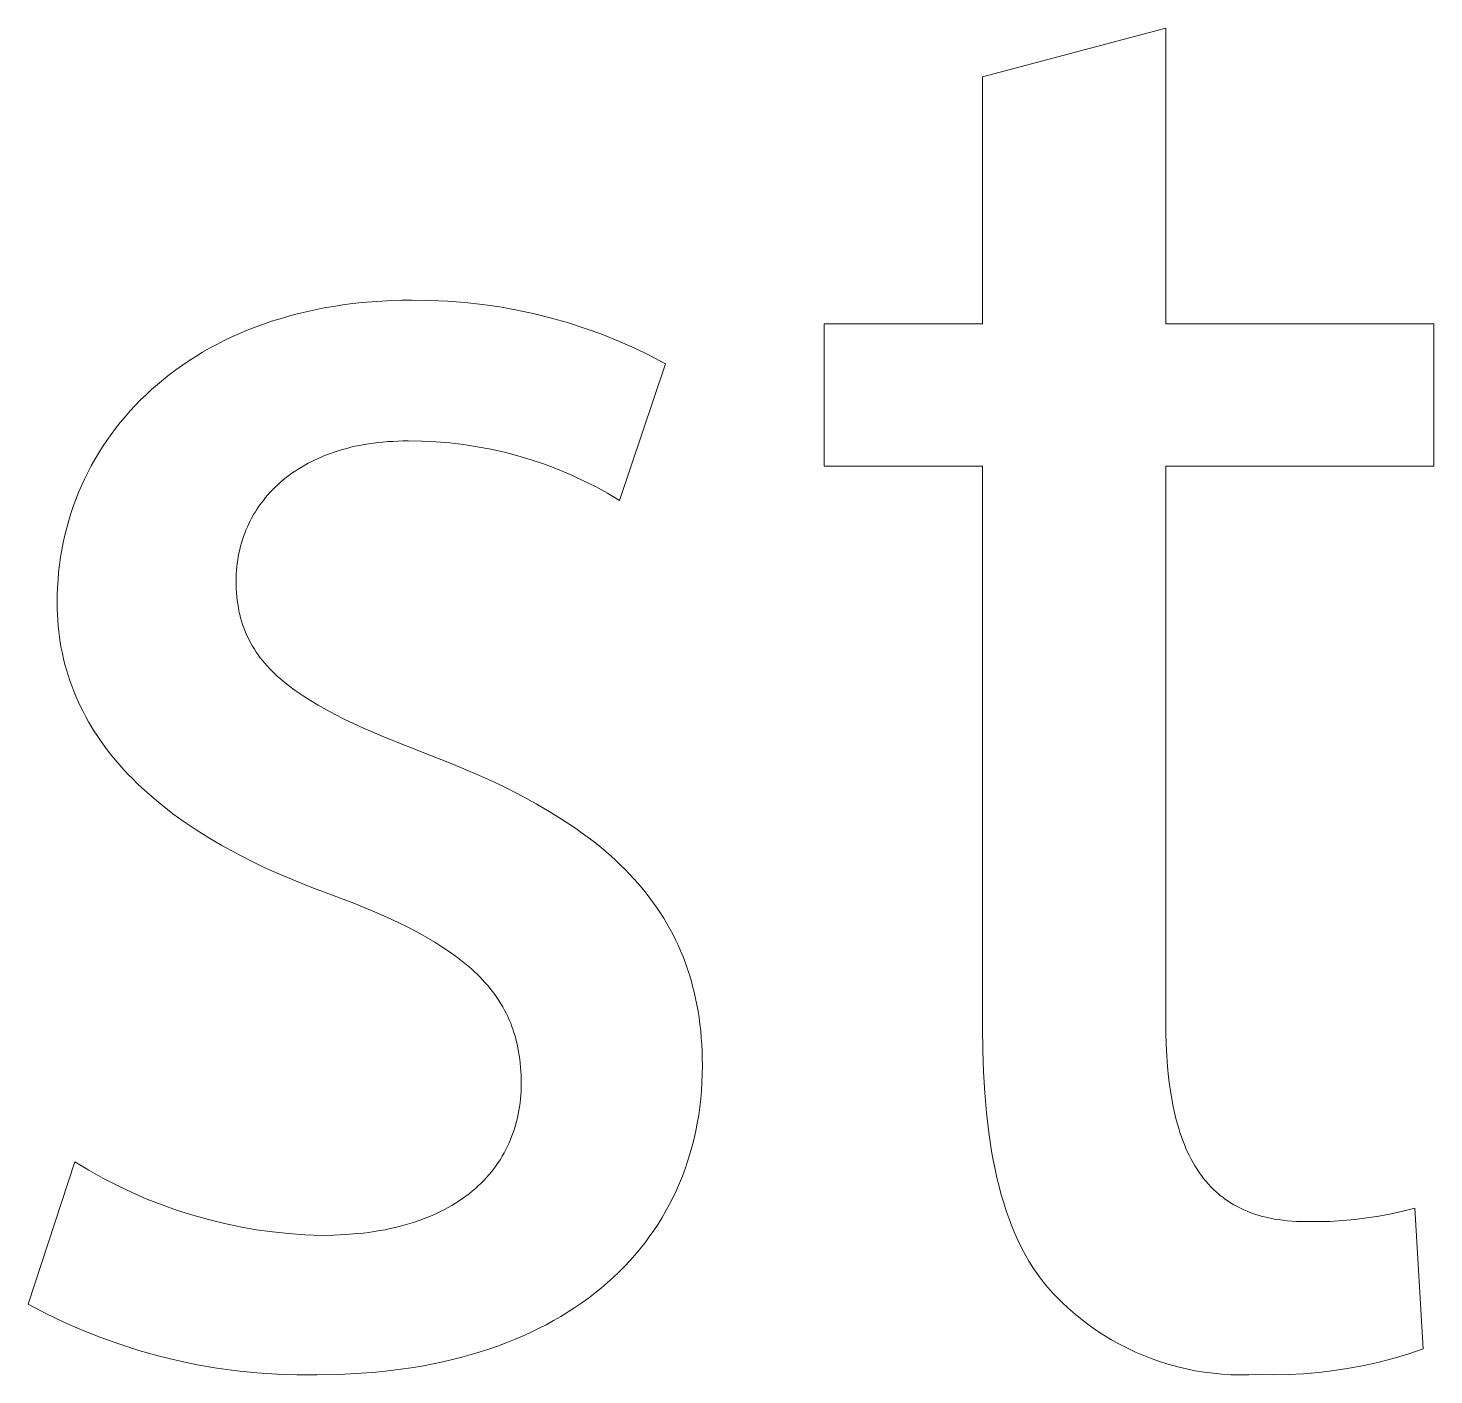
# Model space of a CAD drawing. Header units: millimetres. Extents: x 1383 to 4664, y -160 to 2132.
# Drawn here: x 4008.97 to 4030.68, y -105.31 to -84.51 of the extents above; entities that cross this region are included whole.
import ezdxf

# ---------------------------------------------------------------- set-up
doc = ezdxf.new("R2010")
doc.units = ezdxf.units.MM
doc.header["$MEASUREMENT"] = 0
doc.layers.add('Domyślny', color=7, linetype='Continuous', true_color=0x000000)

msp = doc.modelspace()

# ---------------------------------------------------------------- linework, layer by layer
at = {"layer": 'Domyślny', "color": 18, "lineweight": 15, "true_color": 0x000000}
for p, q in [((4023.708, -85.262), (4026.538, -84.508)), ((4026.538, -84.508), (4026.538, -89.075)), ((4023.708, -89.075), (4023.708, -85.262)), ((4013.685, -88.805), (4013.83, -88.783)), ((4013.83, -88.783), (4013.977, -88.763)), ((4013.977, -88.763), (4014.126, -88.747)), ((4014.126, -88.747), (4014.277, -88.733)), ((4014.277, -88.733), (4014.43, -88.723)), ((4014.43, -88.723), (4014.586, -88.715)), ((4014.586, -88.715), (4014.743, -88.71)), ((4014.743, -88.71), (4014.902, -88.709)), ((4014.902, -88.709), (4015.174, -88.712)), ((4015.174, -88.712), (4015.445, -88.723)), ((4015.445, -88.723), (4015.716, -88.744)), ((4015.716, -88.744), (4015.986, -88.775)), ((4015.986, -88.775), (4016.255, -88.814)), ((4012.73, -89.036), (4012.86, -88.996)), ((4012.86, -88.996), (4012.992, -88.957)), ((4012.992, -88.957), (4013.126, -88.921)), ((4013.126, -88.921), (4013.262, -88.888)), ((4013.262, -88.888), (4013.401, -88.858)), ((4013.401, -88.858), (4013.542, -88.83)), ((4013.542, -88.83), (4013.685, -88.805)), ((4016.255, -88.814), (4016.523, -88.862)), ((4016.523, -88.862), (4016.788, -88.92)), ((4016.788, -88.92), (4017.052, -88.986)), ((4017.052, -88.986), (4017.313, -89.061)), ((4012.115, -89.278), (4012.233, -89.225)), ((4012.233, -89.225), (4012.354, -89.174)), ((4012.354, -89.174), (4012.477, -89.126)), ((4012.477, -89.126), (4012.602, -89.08)), ((4012.602, -89.08), (4012.73, -89.036)), ((4017.313, -89.061), (4017.572, -89.145)), ((4017.572, -89.145), (4017.827, -89.237)), ((4021.261, -91.271), (4021.261, -89.075)), ((4021.261, -89.075), (4023.708, -89.075)), ((4026.538, -89.075), (4030.679, -89.075)), ((4030.679, -89.075), (4030.679, -91.271)), ((4011.773, -89.452), (4011.885, -89.392)), ((4011.885, -89.392), (4011.998, -89.334)), ((4011.998, -89.334), (4012.115, -89.278)), ((4017.827, -89.237), (4018.079, -89.339)), ((4018.079, -89.339), (4018.328, -89.448)), ((4011.351, -89.714), (4011.453, -89.645)), ((4011.453, -89.645), (4011.557, -89.579)), ((4011.557, -89.579), (4011.664, -89.514)), ((4011.664, -89.514), (4011.773, -89.452)), ((4018.328, -89.448), (4018.573, -89.566)), ((4018.573, -89.566), (4018.814, -89.692)), ((4011.059, -89.933), (4011.154, -89.858)), ((4011.154, -89.858), (4011.251, -89.785)), ((4011.251, -89.785), (4011.351, -89.714)), ((4018.814, -89.692), (4018.103, -91.801)), ((4010.79, -90.169), (4010.877, -90.088)), ((4010.877, -90.088), (4010.967, -90.01)), ((4010.967, -90.01), (4011.059, -89.933)), ((4010.623, -90.335), (4010.705, -90.251)), ((4010.705, -90.251), (4010.79, -90.169)), ((4010.392, -90.598), (4010.467, -90.509)), ((4010.467, -90.509), (4010.544, -90.421)), ((4010.544, -90.421), (4010.623, -90.335)), ((4010.251, -90.782), (4010.32, -90.689)), ((4010.32, -90.689), (4010.392, -90.598)), ((4010.12, -90.972), (4010.184, -90.876)), ((4010.184, -90.876), (4010.251, -90.782)), ((4014.09, -90.952), (4014.022, -90.966)), ((4014.159, -90.939), (4014.09, -90.952)), ((4014.23, -90.928), (4014.159, -90.939)), ((4014.302, -90.917), (4014.23, -90.928)), ((4014.375, -90.908), (4014.302, -90.917)), ((4014.449, -90.901), (4014.375, -90.908)), ((4014.524, -90.894), (4014.449, -90.901)), ((4014.6, -90.89), (4014.524, -90.894)), ((4014.678, -90.886), (4014.6, -90.89)), ((4014.757, -90.884), (4014.678, -90.886)), ((4014.837, -90.883), (4014.757, -90.884)), ((4015.051, -90.886), (4014.837, -90.883)), ((4015.266, -90.896), (4015.051, -90.886)), ((4015.48, -90.914), (4015.266, -90.896)), ((4015.693, -90.94), (4015.48, -90.914)), ((4015.906, -90.972), (4015.693, -90.94)), ((4009.945, -91.268), (4010.001, -91.168)), ((4010.001, -91.168), (4010.059, -91.069)), ((4010.059, -91.069), (4010.12, -90.972)), ((4013.404, -91.173), (4013.349, -91.2)), ((4013.461, -91.147), (4013.404, -91.173)), ((4013.518, -91.123), (4013.461, -91.147)), ((4013.577, -91.099), (4013.518, -91.123)), ((4013.637, -91.077), (4013.577, -91.099)), ((4013.698, -91.055), (4013.637, -91.077)), ((4013.76, -91.035), (4013.698, -91.055)), ((4013.824, -91.016), (4013.76, -91.035)), ((4013.889, -90.998), (4013.824, -91.016)), ((4013.955, -90.982), (4013.889, -90.998)), ((4014.022, -90.966), (4013.955, -90.982)), ((4016.117, -91.012), (4015.906, -90.972)), ((4016.326, -91.059), (4016.117, -91.012)), ((4016.534, -91.114), (4016.326, -91.059)), ((4016.74, -91.176), (4016.534, -91.114)), ((4016.943, -91.244), (4016.74, -91.176)), ((4009.841, -91.472), (4009.892, -91.369)), ((4009.892, -91.369), (4009.945, -91.268)), ((4013.044, -91.382), (4012.998, -91.416)), ((4013.092, -91.349), (4013.044, -91.382)), ((4013.141, -91.317), (4013.092, -91.349)), ((4013.191, -91.286), (4013.141, -91.317)), ((4013.243, -91.256), (4013.191, -91.286)), ((4013.295, -91.228), (4013.243, -91.256)), ((4013.349, -91.2), (4013.295, -91.228)), ((4017.144, -91.32), (4016.943, -91.244)), ((4017.343, -91.403), (4017.144, -91.32)), ((4023.708, -91.271), (4021.261, -91.271)), ((4023.708, -99.946), (4023.708, -91.271)), ((4030.679, -91.271), (4026.538, -91.271)), ((4026.538, -91.271), (4026.538, -99.848)), ((4009.748, -91.681), (4009.793, -91.576)), ((4009.793, -91.576), (4009.841, -91.472)), ((4012.784, -91.598), (4012.745, -91.637)), ((4012.824, -91.56), (4012.784, -91.598)), ((4012.866, -91.522), (4012.824, -91.56)), ((4012.909, -91.486), (4012.866, -91.522)), ((4012.953, -91.45), (4012.909, -91.486)), ((4012.998, -91.416), (4012.953, -91.45)), ((4017.538, -91.492), (4017.343, -91.403)), ((4017.73, -91.589), (4017.538, -91.492)), ((4017.919, -91.692), (4017.73, -91.589)), ((4009.667, -91.895), (4009.706, -91.788)), ((4009.706, -91.788), (4009.748, -91.681)), ((4012.602, -91.801), (4012.569, -91.843)), ((4012.636, -91.758), (4012.602, -91.801)), ((4012.671, -91.717), (4012.636, -91.758)), ((4012.707, -91.677), (4012.671, -91.717)), ((4012.745, -91.637), (4012.707, -91.677)), ((4018.103, -91.801), (4017.919, -91.692)), ((4009.597, -92.114), (4009.63, -92.004)), ((4009.63, -92.004), (4009.667, -91.895)), ((4012.452, -92.022), (4012.426, -92.068)), ((4012.479, -91.976), (4012.452, -92.022)), ((4012.508, -91.931), (4012.479, -91.976)), ((4012.538, -91.887), (4012.508, -91.931)), ((4012.569, -91.843), (4012.538, -91.887)), ((4009.538, -92.337), (4009.566, -92.225)), ((4009.566, -92.225), (4009.597, -92.114)), ((4012.334, -92.259), (4012.315, -92.309)), ((4012.355, -92.211), (4012.334, -92.259)), ((4012.377, -92.163), (4012.355, -92.211)), ((4012.401, -92.115), (4012.377, -92.163)), ((4012.426, -92.068), (4012.401, -92.115)), ((4009.49, -92.564), (4009.513, -92.45)), ((4009.513, -92.45), (4009.538, -92.337)), ((4012.264, -92.459), (4012.25, -92.511)), ((4012.28, -92.409), (4012.264, -92.459)), ((4012.296, -92.358), (4012.28, -92.409)), ((4012.315, -92.309), (4012.296, -92.358)), ((4009.455, -92.795), (4009.471, -92.679)), ((4009.471, -92.679), (4009.49, -92.564)), ((4012.215, -92.667), (4012.206, -92.72)), ((4012.225, -92.615), (4012.215, -92.667)), ((4012.237, -92.562), (4012.225, -92.615)), ((4012.25, -92.511), (4012.237, -92.562)), ((4009.431, -93.029), (4009.441, -92.911)), ((4009.441, -92.911), (4009.455, -92.795)), ((4012.188, -92.882), (4012.184, -92.936)), ((4012.193, -92.828), (4012.188, -92.882)), ((4012.199, -92.774), (4012.193, -92.828)), ((4012.206, -92.72), (4012.199, -92.774)), ((4009.423, -93.147), (4009.431, -93.029)), ((4012.184, -92.936), (4012.182, -92.991)), ((4012.182, -92.991), (4012.182, -93.046)), ((4012.182, -93.046), (4012.182, -93.108)), ((4012.182, -93.108), (4012.184, -93.168)), ((4009.417, -93.385), (4009.419, -93.266)), ((4009.419, -93.266), (4009.423, -93.147)), ((4012.184, -93.168), (4012.188, -93.228)), ((4012.188, -93.228), (4012.193, -93.286)), ((4012.193, -93.286), (4012.199, -93.343)), ((4012.199, -93.343), (4012.206, -93.4)), ((4009.418, -93.474), (4009.417, -93.385)), ((4009.421, -93.562), (4009.418, -93.474)), ((4009.426, -93.65), (4009.421, -93.562)), ((4012.206, -93.4), (4012.216, -93.455)), ((4012.216, -93.455), (4012.226, -93.51)), ((4012.226, -93.51), (4012.238, -93.563)), ((4012.238, -93.563), (4012.251, -93.616)), ((4009.433, -93.738), (4009.426, -93.65)), ((4009.442, -93.825), (4009.433, -93.738)), ((4012.251, -93.616), (4012.266, -93.668)), ((4012.266, -93.668), (4012.282, -93.719)), ((4012.282, -93.719), (4012.3, -93.769)), ((4012.3, -93.769), (4012.319, -93.819)), ((4009.453, -93.911), (4009.442, -93.825)), ((4009.466, -93.997), (4009.453, -93.911)), ((4009.481, -94.082), (4009.466, -93.997)), ((4012.319, -93.819), (4012.339, -93.867)), ((4012.339, -93.867), (4012.361, -93.915)), ((4012.361, -93.915), (4012.384, -93.962)), ((4012.384, -93.962), (4012.409, -94.009)), ((4009.498, -94.167), (4009.481, -94.082)), ((4009.517, -94.251), (4009.498, -94.167)), ((4012.409, -94.009), (4012.435, -94.055)), ((4012.435, -94.055), (4012.463, -94.1)), ((4012.463, -94.1), (4012.492, -94.144)), ((4012.492, -94.144), (4012.523, -94.188)), ((4012.523, -94.188), (4012.555, -94.231)), ((4009.538, -94.335), (4009.517, -94.251)), ((4009.561, -94.418), (4009.538, -94.335)), ((4009.586, -94.501), (4009.561, -94.418)), ((4012.555, -94.231), (4012.588, -94.274)), ((4012.588, -94.274), (4012.623, -94.316)), ((4012.623, -94.316), (4012.66, -94.358)), ((4012.66, -94.358), (4012.698, -94.399)), ((4012.698, -94.399), (4012.738, -94.439)), ((4009.613, -94.583), (4009.586, -94.501)), ((4009.642, -94.665), (4009.613, -94.583)), ((4012.738, -94.439), (4012.779, -94.479)), ((4012.779, -94.479), (4012.821, -94.519)), ((4012.821, -94.519), (4012.865, -94.558)), ((4012.865, -94.558), (4012.911, -94.597)), ((4012.911, -94.597), (4012.958, -94.635)), ((4012.958, -94.635), (4013.007, -94.673)), ((4009.673, -94.746), (4009.642, -94.665)), ((4009.707, -94.826), (4009.673, -94.746)), ((4009.742, -94.906), (4009.707, -94.826)), ((4013.007, -94.673), (4013.057, -94.711)), ((4013.057, -94.711), (4013.108, -94.748)), ((4013.108, -94.748), (4013.216, -94.822)), ((4013.216, -94.822), (4013.331, -94.894)), ((4009.779, -94.986), (4009.742, -94.906)), ((4009.818, -95.064), (4009.779, -94.986)), ((4009.86, -95.143), (4009.818, -95.064)), ((4013.331, -94.894), (4013.451, -94.966)), ((4013.451, -94.966), (4013.578, -95.037)), ((4013.578, -95.037), (4013.711, -95.107)), ((4009.903, -95.22), (4009.86, -95.143)), ((4009.948, -95.297), (4009.903, -95.22)), ((4009.996, -95.374), (4009.948, -95.297)), ((4013.711, -95.107), (4013.85, -95.178)), ((4013.85, -95.178), (4014.148, -95.317)), ((4010.045, -95.449), (4009.996, -95.374)), ((4010.097, -95.524), (4010.045, -95.449)), ((4014.148, -95.317), (4014.472, -95.458)), ((4014.472, -95.458), (4015.197, -95.745)), ((4010.151, -95.599), (4010.097, -95.524)), ((4010.206, -95.673), (4010.151, -95.599)), ((4010.264, -95.746), (4010.206, -95.673)), ((4010.324, -95.819), (4010.264, -95.746)), ((4010.386, -95.891), (4010.324, -95.819)), ((4010.45, -95.962), (4010.386, -95.891)), ((4015.197, -95.745), (4015.452, -95.844)), ((4015.452, -95.844), (4015.7, -95.946)), ((4015.7, -95.946), (4015.939, -96.049)), ((4010.516, -96.033), (4010.45, -95.962)), ((4010.584, -96.103), (4010.516, -96.033)), ((4010.654, -96.173), (4010.584, -96.103)), ((4010.727, -96.241), (4010.654, -96.173)), ((4015.939, -96.049), (4016.171, -96.155)), ((4016.171, -96.155), (4016.394, -96.263)), ((4010.801, -96.309), (4010.727, -96.241)), ((4010.878, -96.377), (4010.801, -96.309)), ((4010.956, -96.444), (4010.878, -96.377)), ((4016.394, -96.263), (4016.61, -96.374)), ((4016.61, -96.374), (4016.817, -96.487)), ((4011.037, -96.51), (4010.956, -96.444)), ((4011.205, -96.64), (4011.037, -96.51)), ((4016.817, -96.487), (4017.017, -96.604)), ((4017.017, -96.604), (4017.209, -96.723)), ((4011.381, -96.767), (4011.205, -96.64)), ((4011.566, -96.891), (4011.381, -96.767)), ((4017.209, -96.723), (4017.393, -96.845)), ((4011.759, -97.013), (4011.566, -96.891)), ((4011.961, -97.131), (4011.759, -97.013)), ((4017.393, -96.845), (4017.568, -96.97)), ((4017.568, -96.97), (4017.653, -97.033)), ((4017.653, -97.033), (4017.736, -97.098)), ((4012.171, -97.247), (4011.961, -97.131)), ((4012.39, -97.359), (4012.171, -97.247)), ((4017.736, -97.098), (4017.817, -97.163)), ((4017.817, -97.163), (4017.896, -97.23)), ((4017.896, -97.23), (4017.972, -97.297)), ((4012.617, -97.469), (4012.39, -97.359)), ((4012.853, -97.575), (4012.617, -97.469)), ((4017.972, -97.297), (4018.047, -97.365)), ((4018.047, -97.365), (4018.12, -97.434)), ((4018.12, -97.434), (4018.191, -97.504)), ((4013.098, -97.679), (4012.853, -97.575)), ((4013.351, -97.779), (4013.098, -97.679)), ((4018.191, -97.504), (4018.259, -97.575)), ((4018.259, -97.575), (4018.326, -97.646)), ((4018.326, -97.646), (4018.391, -97.719)), ((4013.613, -97.876), (4013.351, -97.779)), ((4013.999, -98.023), (4013.613, -97.876)), ((4018.391, -97.719), (4018.453, -97.793)), ((4018.453, -97.793), (4018.514, -97.867)), ((4018.514, -97.867), (4018.573, -97.943)), ((4014.355, -98.171), (4013.999, -98.023)), ((4018.573, -97.943), (4018.629, -98.02)), ((4018.629, -98.02), (4018.684, -98.097)), ((4018.684, -98.097), (4018.736, -98.176)), ((4014.522, -98.245), (4014.355, -98.171)), ((4014.682, -98.32), (4014.522, -98.245)), ((4014.835, -98.395), (4014.682, -98.32)), ((4018.736, -98.176), (4018.787, -98.256)), ((4018.787, -98.256), (4018.835, -98.337)), ((4018.835, -98.337), (4018.881, -98.419)), ((4014.981, -98.472), (4014.835, -98.395)), ((4015.119, -98.548), (4014.981, -98.472)), ((4015.251, -98.626), (4015.119, -98.548)), ((4018.881, -98.419), (4018.926, -98.502)), ((4018.926, -98.502), (4018.968, -98.586)), ((4015.376, -98.705), (4015.251, -98.626)), ((4015.494, -98.785), (4015.376, -98.705)), ((4018.968, -98.586), (4019.008, -98.672)), ((4019.008, -98.672), (4019.046, -98.758)), ((4019.046, -98.758), (4019.083, -98.846)), ((4015.551, -98.825), (4015.494, -98.785)), ((4015.606, -98.866), (4015.551, -98.825)), ((4015.659, -98.907), (4015.606, -98.866)), ((4015.711, -98.949), (4015.659, -98.907)), ((4015.761, -98.991), (4015.711, -98.949)), ((4015.81, -99.033), (4015.761, -98.991)), ((4019.083, -98.846), (4019.117, -98.935)), ((4019.117, -98.935), (4019.149, -99.025)), ((4015.857, -99.075), (4015.81, -99.033)), ((4015.902, -99.119), (4015.857, -99.075)), ((4015.946, -99.162), (4015.902, -99.119)), ((4015.988, -99.206), (4015.946, -99.162)), ((4016.029, -99.25), (4015.988, -99.206)), ((4019.149, -99.025), (4019.179, -99.116)), ((4019.179, -99.116), (4019.207, -99.209)), ((4019.207, -99.209), (4019.232, -99.303)), ((4016.068, -99.295), (4016.029, -99.25)), ((4016.105, -99.341), (4016.068, -99.295)), ((4016.141, -99.387), (4016.105, -99.341)), ((4016.176, -99.433), (4016.141, -99.387)), ((4019.232, -99.303), (4019.256, -99.398)), ((4019.256, -99.398), (4019.278, -99.494)), ((4016.209, -99.48), (4016.176, -99.433)), ((4016.241, -99.527), (4016.209, -99.48)), ((4016.271, -99.575), (4016.241, -99.527)), ((4016.3, -99.624), (4016.271, -99.575)), ((4016.327, -99.673), (4016.3, -99.624)), ((4019.278, -99.494), (4019.298, -99.592)), ((4019.298, -99.592), (4019.315, -99.691)), ((4016.353, -99.723), (4016.327, -99.673)), ((4016.377, -99.773), (4016.353, -99.723)), ((4016.4, -99.824), (4016.377, -99.773)), ((4016.422, -99.876), (4016.4, -99.824)), ((4019.315, -99.691), (4019.331, -99.791)), ((4019.331, -99.791), (4019.344, -99.892)), ((4026.538, -99.848), (4026.54, -100.03)), ((4016.442, -99.929), (4016.422, -99.876)), ((4016.46, -99.982), (4016.442, -99.929)), ((4016.478, -100.035), (4016.46, -99.982)), ((4016.494, -100.09), (4016.478, -100.035)), ((4019.344, -99.892), (4019.356, -99.995)), ((4019.356, -99.995), (4019.365, -100.1)), ((4023.712, -100.291), (4023.708, -99.946)), ((4026.54, -100.03), (4026.545, -100.207)), ((4016.509, -100.145), (4016.494, -100.09)), ((4016.522, -100.201), (4016.509, -100.145)), ((4016.534, -100.258), (4016.522, -100.201)), ((4016.545, -100.315), (4016.534, -100.258)), ((4019.365, -100.1), (4019.372, -100.205)), ((4019.372, -100.205), (4019.378, -100.312)), ((4023.723, -100.626), (4023.712, -100.291)), ((4026.545, -100.207), (4026.554, -100.379)), ((4016.554, -100.373), (4016.545, -100.315)), ((4016.562, -100.432), (4016.554, -100.373)), ((4016.569, -100.492), (4016.562, -100.432)), ((4016.575, -100.553), (4016.569, -100.492)), ((4019.378, -100.312), (4019.381, -100.421)), ((4019.381, -100.421), (4019.382, -100.531)), ((4026.554, -100.379), (4026.566, -100.545)), ((4016.579, -100.614), (4016.575, -100.553)), ((4016.582, -100.677), (4016.579, -100.614)), ((4016.584, -100.74), (4016.582, -100.677)), ((4019.38, -100.661), (4019.375, -100.791)), ((4019.382, -100.531), (4019.38, -100.661)), ((4023.742, -100.949), (4023.723, -100.626)), ((4026.566, -100.545), (4026.582, -100.707)), ((4026.582, -100.707), (4026.601, -100.864)), ((4016.578, -100.986), (4016.582, -100.926)), ((4016.582, -100.926), (4016.584, -100.865)), ((4016.585, -100.804), (4016.584, -100.74)), ((4016.584, -100.865), (4016.585, -100.804)), ((4019.367, -100.919), (4019.356, -101.045)), ((4019.375, -100.791), (4019.367, -100.919)), ((4023.769, -101.262), (4023.742, -100.949)), ((4026.601, -100.864), (4026.625, -101.015)), ((4016.549, -101.223), (4016.559, -101.165)), ((4016.559, -101.165), (4016.567, -101.106)), ((4016.567, -101.106), (4016.573, -101.046)), ((4016.573, -101.046), (4016.578, -100.986)), ((4019.356, -101.045), (4019.342, -101.171)), ((4026.625, -101.015), (4026.652, -101.161)), ((4026.652, -101.161), (4026.667, -101.232)), ((4016.512, -101.396), (4016.526, -101.339)), ((4016.526, -101.339), (4016.538, -101.281)), ((4016.538, -101.281), (4016.549, -101.223)), ((4019.325, -101.295), (4019.304, -101.418)), ((4019.342, -101.171), (4019.325, -101.295)), ((4023.804, -101.563), (4023.769, -101.262)), ((4026.667, -101.232), (4026.683, -101.301)), ((4026.683, -101.301), (4026.701, -101.37)), ((4026.701, -101.37), (4026.719, -101.436)), ((4016.442, -101.617), (4016.462, -101.563)), ((4016.462, -101.563), (4016.48, -101.508)), ((4016.48, -101.508), (4016.497, -101.452)), ((4016.497, -101.452), (4016.512, -101.396)), ((4019.281, -101.539), (4019.254, -101.659)), ((4019.304, -101.418), (4019.281, -101.539)), ((4023.825, -101.709), (4023.804, -101.563)), ((4026.719, -101.436), (4026.738, -101.502)), ((4026.738, -101.502), (4026.758, -101.566)), ((4026.758, -101.566), (4026.78, -101.629)), ((4016.348, -101.828), (4016.374, -101.777)), ((4016.374, -101.777), (4016.398, -101.724)), ((4016.398, -101.724), (4016.421, -101.671)), ((4016.421, -101.671), (4016.442, -101.617)), ((4019.224, -101.777), (4019.191, -101.894)), ((4019.254, -101.659), (4019.224, -101.777)), ((4023.848, -101.853), (4023.825, -101.709)), ((4026.78, -101.629), (4026.802, -101.69)), ((4026.802, -101.69), (4026.826, -101.751)), ((4026.826, -101.751), (4026.85, -101.809)), ((4026.85, -101.809), (4026.876, -101.866)), ((4008.969, -104.213), (4009.69, -102.017)), ((4009.69, -102.017), (4009.905, -102.146)), ((4016.197, -102.076), (4016.23, -102.028)), ((4016.23, -102.028), (4016.262, -101.979)), ((4016.262, -101.979), (4016.292, -101.93)), ((4016.292, -101.93), (4016.321, -101.879)), ((4016.321, -101.879), (4016.348, -101.828)), ((4019.155, -102.01), (4019.116, -102.124)), ((4019.191, -101.894), (4019.155, -102.01)), ((4023.874, -101.993), (4023.848, -101.853)), ((4023.902, -102.131), (4023.874, -101.993)), ((4026.876, -101.866), (4026.903, -101.922)), ((4026.903, -101.922), (4026.931, -101.977)), ((4026.931, -101.977), (4026.96, -102.03)), ((4026.96, -102.03), (4026.99, -102.081)), ((4009.905, -102.146), (4010.125, -102.269)), ((4016.049, -102.26), (4016.088, -102.215)), ((4016.088, -102.215), (4016.126, -102.17)), ((4016.126, -102.17), (4016.162, -102.123)), ((4016.162, -102.123), (4016.197, -102.076)), ((4019.074, -102.237), (4019.029, -102.347)), ((4019.116, -102.124), (4019.074, -102.237)), ((4023.931, -102.266), (4023.902, -102.131)), ((4026.99, -102.081), (4027.022, -102.131)), ((4027.022, -102.131), (4027.054, -102.18)), ((4027.054, -102.18), (4027.088, -102.227)), ((4027.088, -102.227), (4027.123, -102.273)), ((4010.125, -102.269), (4010.348, -102.384)), ((4010.348, -102.384), (4010.575, -102.491)), ((4015.781, -102.509), (4015.829, -102.47)), ((4015.829, -102.47), (4015.876, -102.43)), ((4015.876, -102.43), (4015.922, -102.389)), ((4015.922, -102.389), (4015.966, -102.347)), ((4015.966, -102.347), (4016.008, -102.304)), ((4016.008, -102.304), (4016.049, -102.26)), ((4018.981, -102.457), (4018.93, -102.564)), ((4019.029, -102.347), (4018.981, -102.457)), ((4023.964, -102.398), (4023.931, -102.266)), ((4023.999, -102.527), (4023.964, -102.398)), ((4027.123, -102.273), (4027.159, -102.317)), ((4027.159, -102.317), (4027.197, -102.36)), ((4027.197, -102.36), (4027.235, -102.402)), ((4027.235, -102.402), (4027.275, -102.442)), ((4027.275, -102.442), (4027.316, -102.48)), ((4010.575, -102.491), (4010.805, -102.591)), ((4010.805, -102.591), (4011.039, -102.683)), ((4011.039, -102.683), (4011.275, -102.767)), ((4015.515, -102.69), (4015.571, -102.656)), ((4015.571, -102.656), (4015.626, -102.621)), ((4015.626, -102.621), (4015.679, -102.585)), ((4015.679, -102.585), (4015.731, -102.548)), ((4015.731, -102.548), (4015.781, -102.509)), ((4018.877, -102.671), (4018.82, -102.775)), ((4018.93, -102.564), (4018.877, -102.671)), ((4024.036, -102.652), (4023.999, -102.527)), ((4024.075, -102.775), (4024.036, -102.652)), ((4027.316, -102.48), (4027.358, -102.517)), ((4027.358, -102.517), (4027.38, -102.535)), ((4027.38, -102.535), (4027.402, -102.553)), ((4027.402, -102.553), (4027.424, -102.57)), ((4027.424, -102.57), (4027.447, -102.586)), ((4027.447, -102.586), (4027.47, -102.603)), ((4027.47, -102.603), (4027.493, -102.619)), ((4027.493, -102.619), (4027.517, -102.635)), ((4027.517, -102.635), (4027.54, -102.65)), ((4027.54, -102.65), (4027.589, -102.679)), ((4027.589, -102.679), (4027.639, -102.707)), ((4011.275, -102.767), (4011.515, -102.843)), ((4011.515, -102.843), (4011.756, -102.91)), ((4015.008, -102.924), (4015.077, -102.899)), ((4015.077, -102.899), (4015.144, -102.872)), ((4015.144, -102.872), (4015.21, -102.845)), ((4015.21, -102.845), (4015.274, -102.816)), ((4015.274, -102.816), (4015.337, -102.786)), ((4015.337, -102.786), (4015.398, -102.755)), ((4015.398, -102.755), (4015.457, -102.723)), ((4015.457, -102.723), (4015.515, -102.69)), ((4018.76, -102.878), (4018.697, -102.978)), ((4018.82, -102.775), (4018.76, -102.878)), ((4024.118, -102.895), (4024.075, -102.775)), ((4024.162, -103.012), (4024.118, -102.895)), ((4027.639, -102.707), (4027.691, -102.733)), ((4027.691, -102.733), (4027.743, -102.758)), ((4027.743, -102.758), (4027.797, -102.781)), ((4027.797, -102.781), (4027.853, -102.803)), ((4027.853, -102.803), (4027.91, -102.823)), ((4027.91, -102.823), (4027.968, -102.842)), ((4027.968, -102.842), (4028.027, -102.859)), ((4028.027, -102.859), (4028.088, -102.874)), ((4028.088, -102.874), (4028.151, -102.888)), ((4028.151, -102.888), (4028.214, -102.9)), ((4028.214, -102.9), (4028.28, -102.91)), ((4029.456, -102.907), (4029.644, -102.884)), ((4029.644, -102.884), (4029.831, -102.855)), ((4029.831, -102.855), (4030.017, -102.82)), ((4030.017, -102.82), (4030.201, -102.779)), ((4030.201, -102.779), (4030.384, -102.732)), ((4030.384, -102.732), (4030.515, -104.907)), ((4011.756, -102.91), (4012, -102.97)), ((4012, -102.97), (4012.246, -103.021)), ((4012.246, -103.021), (4012.493, -103.065)), ((4012.493, -103.065), (4012.742, -103.099)), ((4012.742, -103.099), (4012.991, -103.126)), ((4014.056, -103.126), (4014.144, -103.117)), ((4014.144, -103.117), (4014.231, -103.106)), ((4014.231, -103.106), (4014.316, -103.094)), ((4014.316, -103.094), (4014.399, -103.08)), ((4014.399, -103.08), (4014.481, -103.065)), ((4014.481, -103.065), (4014.561, -103.049)), ((4014.561, -103.049), (4014.64, -103.031)), ((4014.64, -103.031), (4014.716, -103.012)), ((4014.716, -103.012), (4014.792, -102.992)), ((4014.792, -102.992), (4014.865, -102.97)), ((4014.865, -102.97), (4014.938, -102.948)), ((4014.938, -102.948), (4015.008, -102.924)), ((4018.632, -103.078), (4018.563, -103.175)), ((4018.697, -102.978), (4018.632, -103.078)), ((4024.21, -103.125), (4024.162, -103.012)), ((4028.28, -102.91), (4028.346, -102.919)), ((4028.346, -102.919), (4028.414, -102.927)), ((4028.414, -102.927), (4028.484, -102.933)), ((4028.484, -102.933), (4028.555, -102.937)), ((4028.555, -102.937), (4028.628, -102.939)), ((4028.628, -102.939), (4028.702, -102.94)), ((4028.702, -102.94), (4028.891, -102.941)), ((4028.891, -102.941), (4029.08, -102.936)), ((4029.08, -102.936), (4029.268, -102.925)), ((4029.268, -102.925), (4029.456, -102.907)), ((4012.991, -103.126), (4013.242, -103.144)), ((4013.242, -103.144), (4013.493, -103.153)), ((4013.493, -103.153), (4013.687, -103.15)), ((4013.687, -103.15), (4013.875, -103.141)), ((4013.875, -103.141), (4014.056, -103.126)), ((4018.492, -103.271), (4018.417, -103.364)), ((4018.563, -103.175), (4018.492, -103.271)), ((4024.26, -103.236), (4024.21, -103.125)), ((4024.312, -103.343), (4024.26, -103.236)), ((4018.26, -103.546), (4018.177, -103.634)), ((4018.34, -103.456), (4018.26, -103.546)), ((4018.417, -103.364), (4018.34, -103.456)), ((4024.368, -103.448), (4024.312, -103.343)), ((4024.426, -103.549), (4024.368, -103.448)), ((4024.456, -103.598), (4024.426, -103.549)), ((4018.092, -103.72), (4018.003, -103.805)), ((4018.177, -103.634), (4018.092, -103.72)), ((4024.487, -103.647), (4024.456, -103.598)), ((4024.518, -103.694), (4024.487, -103.647)), ((4024.55, -103.741), (4024.518, -103.694)), ((4024.583, -103.787), (4024.55, -103.741)), ((4017.818, -103.967), (4017.721, -104.045)), ((4017.912, -103.887), (4017.818, -103.967)), ((4018.003, -103.805), (4017.912, -103.887)), ((4024.617, -103.833), (4024.583, -103.787)), ((4024.651, -103.877), (4024.617, -103.833)), ((4024.686, -103.921), (4024.651, -103.877)), ((4024.722, -103.964), (4024.686, -103.921)), ((4024.758, -104.006), (4024.722, -103.964)), ((4017.519, -104.195), (4017.414, -104.267)), ((4017.622, -104.121), (4017.519, -104.195)), ((4017.721, -104.045), (4017.622, -104.121)), ((4024.796, -104.047), (4024.758, -104.006)), ((4024.834, -104.087), (4024.796, -104.047)), ((4024.932, -104.185), (4024.834, -104.087)), ((4025.033, -104.279), (4024.932, -104.185)), ((4009.243, -104.357), (4008.969, -104.213)), ((4009.522, -104.491), (4009.243, -104.357)), ((4017.196, -104.404), (4017.083, -104.469)), ((4017.307, -104.336), (4017.196, -104.404)), ((4017.414, -104.267), (4017.307, -104.336)), ((4025.137, -104.37), (4025.033, -104.279)), ((4025.245, -104.457), (4025.137, -104.37)), ((4009.805, -104.616), (4009.522, -104.491)), ((4010.093, -104.73), (4009.805, -104.616)), ((4016.849, -104.593), (4016.728, -104.651)), ((4016.968, -104.532), (4016.849, -104.593)), ((4017.083, -104.469), (4016.968, -104.532)), ((4025.355, -104.54), (4025.245, -104.457)), ((4025.468, -104.62), (4025.355, -104.54)), ((4025.584, -104.695), (4025.468, -104.62)), ((4010.384, -104.835), (4010.093, -104.73)), ((4010.679, -104.929), (4010.384, -104.835)), ((4016.35, -104.813), (4016.218, -104.862)), ((4016.479, -104.761), (4016.35, -104.813)), ((4016.605, -104.708), (4016.479, -104.761)), ((4016.728, -104.651), (4016.605, -104.708)), ((4025.703, -104.767), (4025.584, -104.695)), ((4025.824, -104.834), (4025.703, -104.767)), ((4025.947, -104.897), (4025.824, -104.834)), ((4010.977, -105.013), (4010.679, -104.929)), ((4011.277, -105.087), (4010.977, -105.013)), ((4015.523, -105.07), (4015.376, -105.104)), ((4015.667, -105.034), (4015.523, -105.07)), ((4015.809, -104.994), (4015.667, -105.034)), ((4015.948, -104.953), (4015.809, -104.994)), ((4016.084, -104.908), (4015.948, -104.953)), ((4016.218, -104.862), (4016.084, -104.908)), ((4026.072, -104.956), (4025.947, -104.897)), ((4026.199, -105.01), (4026.072, -104.956)), ((4026.328, -105.061), (4026.199, -105.01)), ((4026.459, -105.106), (4026.328, -105.061)), ((4030.064, -105.049), (4029.836, -105.109)), ((4030.291, -104.982), (4030.064, -105.049)), ((4030.515, -104.907), (4030.291, -104.982)), ((4011.58, -105.15), (4011.277, -105.087)), ((4011.885, -105.203), (4011.58, -105.15)), ((4012.192, -105.245), (4011.885, -105.203)), ((4012.5, -105.276), (4012.192, -105.245)), ((4012.808, -105.297), (4012.5, -105.276)), ((4014.115, -105.282), (4013.776, -105.3)), ((4014.281, -105.27), (4014.115, -105.282)), ((4014.445, -105.254), (4014.281, -105.27)), ((4014.606, -105.236), (4014.445, -105.254)), ((4014.765, -105.215), (4014.606, -105.236)), ((4014.922, -105.191), (4014.765, -105.215)), ((4015.076, -105.165), (4014.922, -105.191)), ((4015.227, -105.136), (4015.076, -105.165)), ((4015.376, -105.104), (4015.227, -105.136)), ((4026.591, -105.147), (4026.459, -105.106)), ((4026.724, -105.184), (4026.591, -105.147)), ((4026.859, -105.215), (4026.724, -105.184)), ((4026.994, -105.243), (4026.859, -105.215)), ((4027.131, -105.265), (4026.994, -105.243)), ((4027.268, -105.283), (4027.131, -105.265)), ((4027.406, -105.296), (4027.268, -105.283)), ((4028.668, -105.289), (4028.432, -105.301)), ((4028.904, -105.269), (4028.668, -105.289)), ((4029.139, -105.241), (4028.904, -105.269)), ((4029.372, -105.205), (4029.139, -105.241)), ((4029.605, -105.161), (4029.372, -105.205)), ((4029.836, -105.109), (4029.605, -105.161)), ((4013.118, -105.306), (4012.808, -105.297)), ((4013.427, -105.305), (4013.118, -105.306)), ((4013.776, -105.3), (4013.427, -105.305)), ((4027.544, -105.304), (4027.406, -105.296)), ((4027.682, -105.307), (4027.544, -105.304)), ((4027.82, -105.306), (4027.682, -105.307)), ((4027.959, -105.3), (4027.82, -105.306)), ((4028.195, -105.304), (4027.959, -105.3)), ((4028.432, -105.301), (4028.195, -105.304))]:
    msp.add_line(p, q, dxfattribs=at)

doc.saveas('drawing.dxf')
